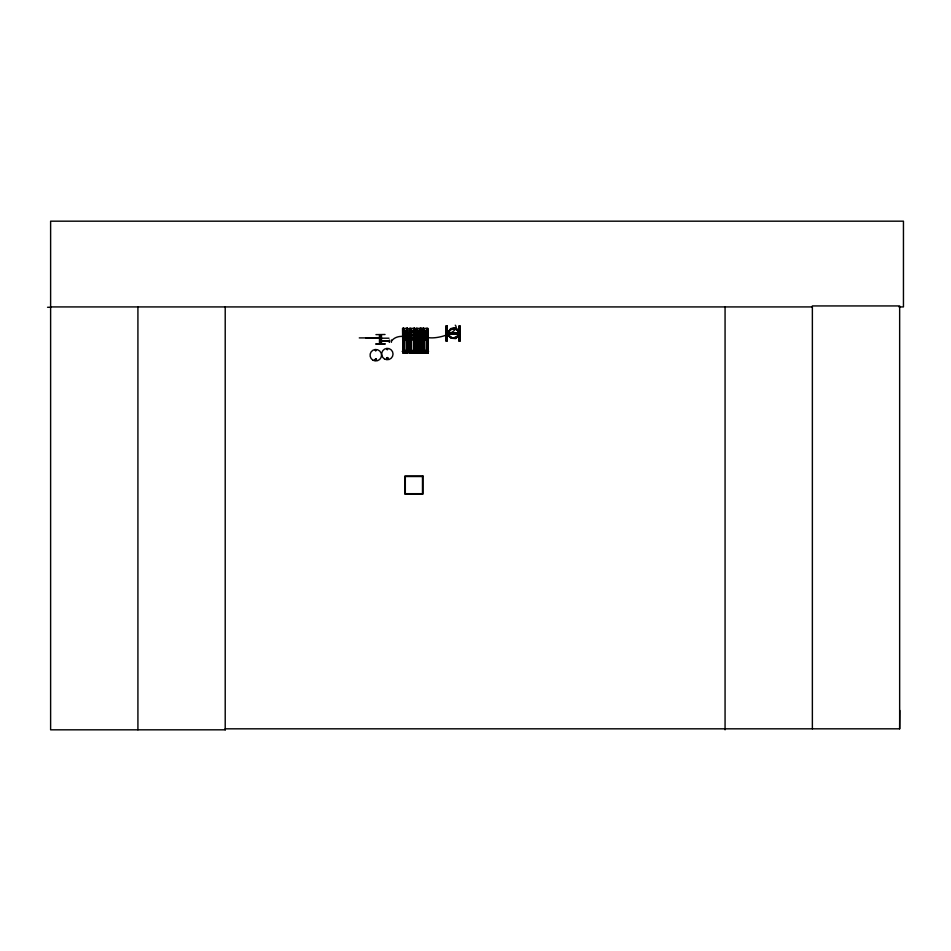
<?xml version="1.0" encoding="UTF-8"?>
<svg xmlns="http://www.w3.org/2000/svg" width="951" height="951" viewBox="0 0 951 951"><rect width="100%" height="100%" fill="white"/><g stroke="black" fill="none" stroke-linecap="round" stroke-linejoin="round"><path stroke-width="1.43" d="M899.004 306.923L903.45 306.923L903.45 221.179L50.617 221.179L50.617 729.821L225.339 729.821L225.221 728.823L899.658 728.823L899.789 710.433M449.003 336.06L448.076 331.994L450.726 328.594L455.267 327.905L459.048 330.389L459.808 334.621L455.743 338.604L451.238 338.199C446.245 336.155 448.361 328 453.615 328.321L456.409 328.939M375.3 350.491C376.881 348.886 375.562 352.417 375.479 350.17M375.181 359.454C376.81 357.588 376.085 361.297 375.276 359.597M386.879 349.195C387.818 351.145 387.925 347.531 386.926 349.445M386.475 358.289C389.078 355.424 387.354 361.606 386.653 357.885M452.914 333.528L453.413 333.706M451.356 337.926L448.682 334.99L449.704 330.08M405.661 352.655L405.114 351.704M418.761 352.678L418.809 351.704M425.798 352.702L425.192 351.704M457.288 336.285L458.62 333.04L457.93 330.865M376.56 359.894C375.49 356.554 374.658 361.428 376.216 360.156M387.889 358.598C387.509 356.007 385.999 360.072 387.877 358.432M380.079 338.853L380.899 338.853L380.115 339.543M448.111 332.042L448.813 336.012L452.379 338.378L456.694 337.546L452.45 338.14M451.333 337.783L455.47 338.152L459.095 334.502L458.418 330.758L456.373 328.915M453.579 328.606L456.064 329.212M457.657 333.718L448.694 333.682L457.586 333.777M457.3 336.262L454.388 337.878L457.823 336.773L459.285 333.183L458.465 330.698M454.887 337.997L454.578 337.391M449.847 330.187L453.496 328.677M412.199 352.678L412.722 351.727M425.204 352.678L425.739 352.702M455.089 328.582L451.012 329.201L448.658 332.256L449.324 335.953L452.617 338.08M459.143 325.955L459.083 341.112L459.036 325.943L460.046 325.943L459.963 341.1L460.022 325.955M460.022 341.1L459.036 341.112M416.158 328.428L421.412 328.357L421.662 352.976L416.431 353.047L416.158 328.428L416.455 353.047M422.601 328.428L427.855 328.357L428.009 352.976M402.903 330.924L407.456 330.877M409.976 330.924L414.517 330.877M416.538 330.924L421.091 330.877M422.981 330.924L427.522 330.877M402.927 332.6L407.468 332.541M410 332.6L414.541 332.541M416.562 332.6L421.103 332.541M422.993 332.6L427.546 332.541M402.951 335.097L407.492 335.049M410.024 335.097L414.565 335.049M416.586 335.097L421.127 335.049M423.029 335.097L427.57 335.049M402.974 337.308L407.515 337.26A21.956 15.513 44 0 0 391.384 341.183M410.036 337.308L414.588 337.26M416.609 337.308L421.15 337.26M423.04 337.308L427.581 337.26M402.998 339.804L407.539 339.757M410.071 339.804L414.612 339.757M416.633 339.804L421.174 339.757M423.064 339.804L427.617 339.757M403.117 350.527L407.67 350.479M410.19 350.527L414.731 350.479M416.752 350.527L421.293 350.479M423.195 350.527L427.736 350.479M402.368 351.252L408.431 351.192M409.441 351.252L415.504 351.192M402.368 351.442L408.431 351.383M409.441 351.442L415.504 351.383M416.003 351.252L422.066 351.192M422.446 351.252L428.497 351.192M405.043 351.644L405.756 351.68M416.003 351.442L422.066 351.383M422.446 351.442L428.497 351.383M412.104 351.644L412.235 351.704M418.678 351.644L419.391 351.68M425.109 351.644L425.822 351.68M418.69 352.714L419.403 352.702M411.462 353.035L409.869 353.047L409.596 328.428L414.85 328.357L415.111 352.964L410.214 353.023L409.952 328.428M412.128 353.035L412.841 353.035M428.116 352.964L422.862 353.047L422.708 328.428M47.55 307.28L50.617 307.268M50.617 306.923L812.368 306.923M447.077 325.931L447.077 341.1L446.067 341.088L446.067 325.931L447.077 325.943M459.036 333.837L447.077 333.837L459.036 334.027M385.036 334.49L375.954 334.621M380.769 337.593L365.873 337.902M380.769 337.902L359.288 337.902M371.199 338.199L388.995 338.199M379.984 338.663L380.994 338.663M379.984 339.043L380.994 339.043M379.984 339.293L380.994 339.293M379.984 339.673L380.994 339.673M389.363 340.933L381.791 340.933L389.363 341.445M381.791 341.064L379.544 341.064L381.791 341.314M375.954 343.834L385.036 343.715M375.954 344.179L385.036 344.179M446.09 325.943L446.15 341.088M446.97 341.1L446.911 325.943M455.981 329.212L453.425 328.642M455.065 328.582L458.418 330.793M455.957 329.177L457.895 330.853M427.76 352.976L427.534 328.357L427.712 352.976M427.261 329.807L427.403 352.976M427.213 351.525L426.963 329.819L427.106 351.537M426.559 328.368L426.868 352.987M426.619 351.537L426.381 329.819L426.5 351.537M426.179 352.987L424.8 353.011M424.194 329.866L424.443 351.585L424.098 329.866M423.789 328.416L424.098 353.035M423.599 328.428L423.849 351.585M423.504 328.428L423.575 353.035M423.29 328.428L423.468 353.035M422.993 328.428L423.219 353.047L422.91 328.428M421.305 328.357L421.566 352.976M421.103 328.357L421.329 352.976M420.806 328.357L421.079 352.976M420.711 329.807L420.972 352.976M420.437 329.819L420.782 351.525M420.164 328.368L420.485 352.987M420.128 328.368L420.39 352.987M419.855 329.819L420.069 351.537M419.748 352.987L418.357 353.011M417.774 329.866L417.893 351.585M417.667 353.035L417.441 328.416L417.62 353.035M417.085 329.866L417.299 351.585M417.132 353.023L416.871 328.428L417.014 351.597M416.467 328.428L416.776 353.047M414.743 328.357L415.005 352.976M414.493 328.357L414.755 352.976M414.244 328.357L414.517 352.976M414.16 328.368L414.41 352.976M413.958 329.819L414.232 352.976M413.923 352.987L413.602 328.368L413.828 352.987M413.376 329.819L413.53 351.537M413.186 352.987L411.795 353.011M411.189 329.866L411.45 351.585M411.141 353.035L410.832 328.416L411.058 353.035M410.606 329.866L410.749 351.585M410.57 353.023L410.309 328.428L410.452 351.597M409.715 328.428L409.976 353.047M407.064 328.368L407.337 352.976M407.123 351.537L406.897 328.368L407.04 351.537M406.576 328.368L406.802 352.987M406.541 351.537L406.315 329.819L406.434 351.537M406.113 352.987L404.722 353.011M404.139 329.866L404.353 351.585L404.032 329.866M403.723 328.416L404.032 353.035M403.521 328.428L403.771 351.585M403.414 328.428L403.7 353.035M403.236 328.428L403.402 353.035M402.927 328.428L403.188 353.047L402.879 328.428M899.658 728.823L899.658 305.937L812.368 305.937L812.368 728.823M725.066 306.923L725.066 729.821M391.384 340.054L391.384 342.324M389.363 340.054L389.363 342.324M381.458 334.621L381.506 343.715M381.125 334.621L381.125 343.715M380.994 334.621L381.066 343.715M379.984 334.621L379.984 343.715L379.865 334.621M379.485 334.621L379.52 343.715M225.209 306.923L225.209 729.821M137.919 306.923L137.919 729.821M455.267 325.206A17.154 6.419 -13.3 0 1 441.228 336.642A17.154 6.419 -13.3 0 1 422.684 333.23M404.282 338.283C405.554 342.122 407.254 335.537 404.282 338.283M411.343 338.283C412.627 342.122 414.315 335.537 411.343 338.283M417.917 338.283C419.189 342.122 420.877 335.537 417.917 338.283M424.348 338.283C425.632 342.122 427.32 335.537 424.348 338.283M407.777 328.357L402.523 328.428L402.903 353.047L408.05 352.964L407.67 328.357M459.036 333.112L447.077 333.112L459.036 333.207M422.993 476.011L404.817 476.011L404.817 494.187L422.993 494.187L422.993 476.011M422.494 476.522L405.316 476.522L405.316 493.688L422.494 493.688L422.494 476.522M407.729 352.976L407.468 328.357L407.694 352.976M384.513 358.967A5.682 5.682 0 0 0 393.036 354.045A5.682 5.682 0 0 0 384.513 349.124A5.682 5.682 0 0 0 384.513 358.967M372.923 360.179A5.754 5.754 0 0 0 381.553 355.21A5.754 5.754 0 0 0 372.923 350.23A5.754 5.754 0 0 0 372.923 360.179"/></g></svg>
